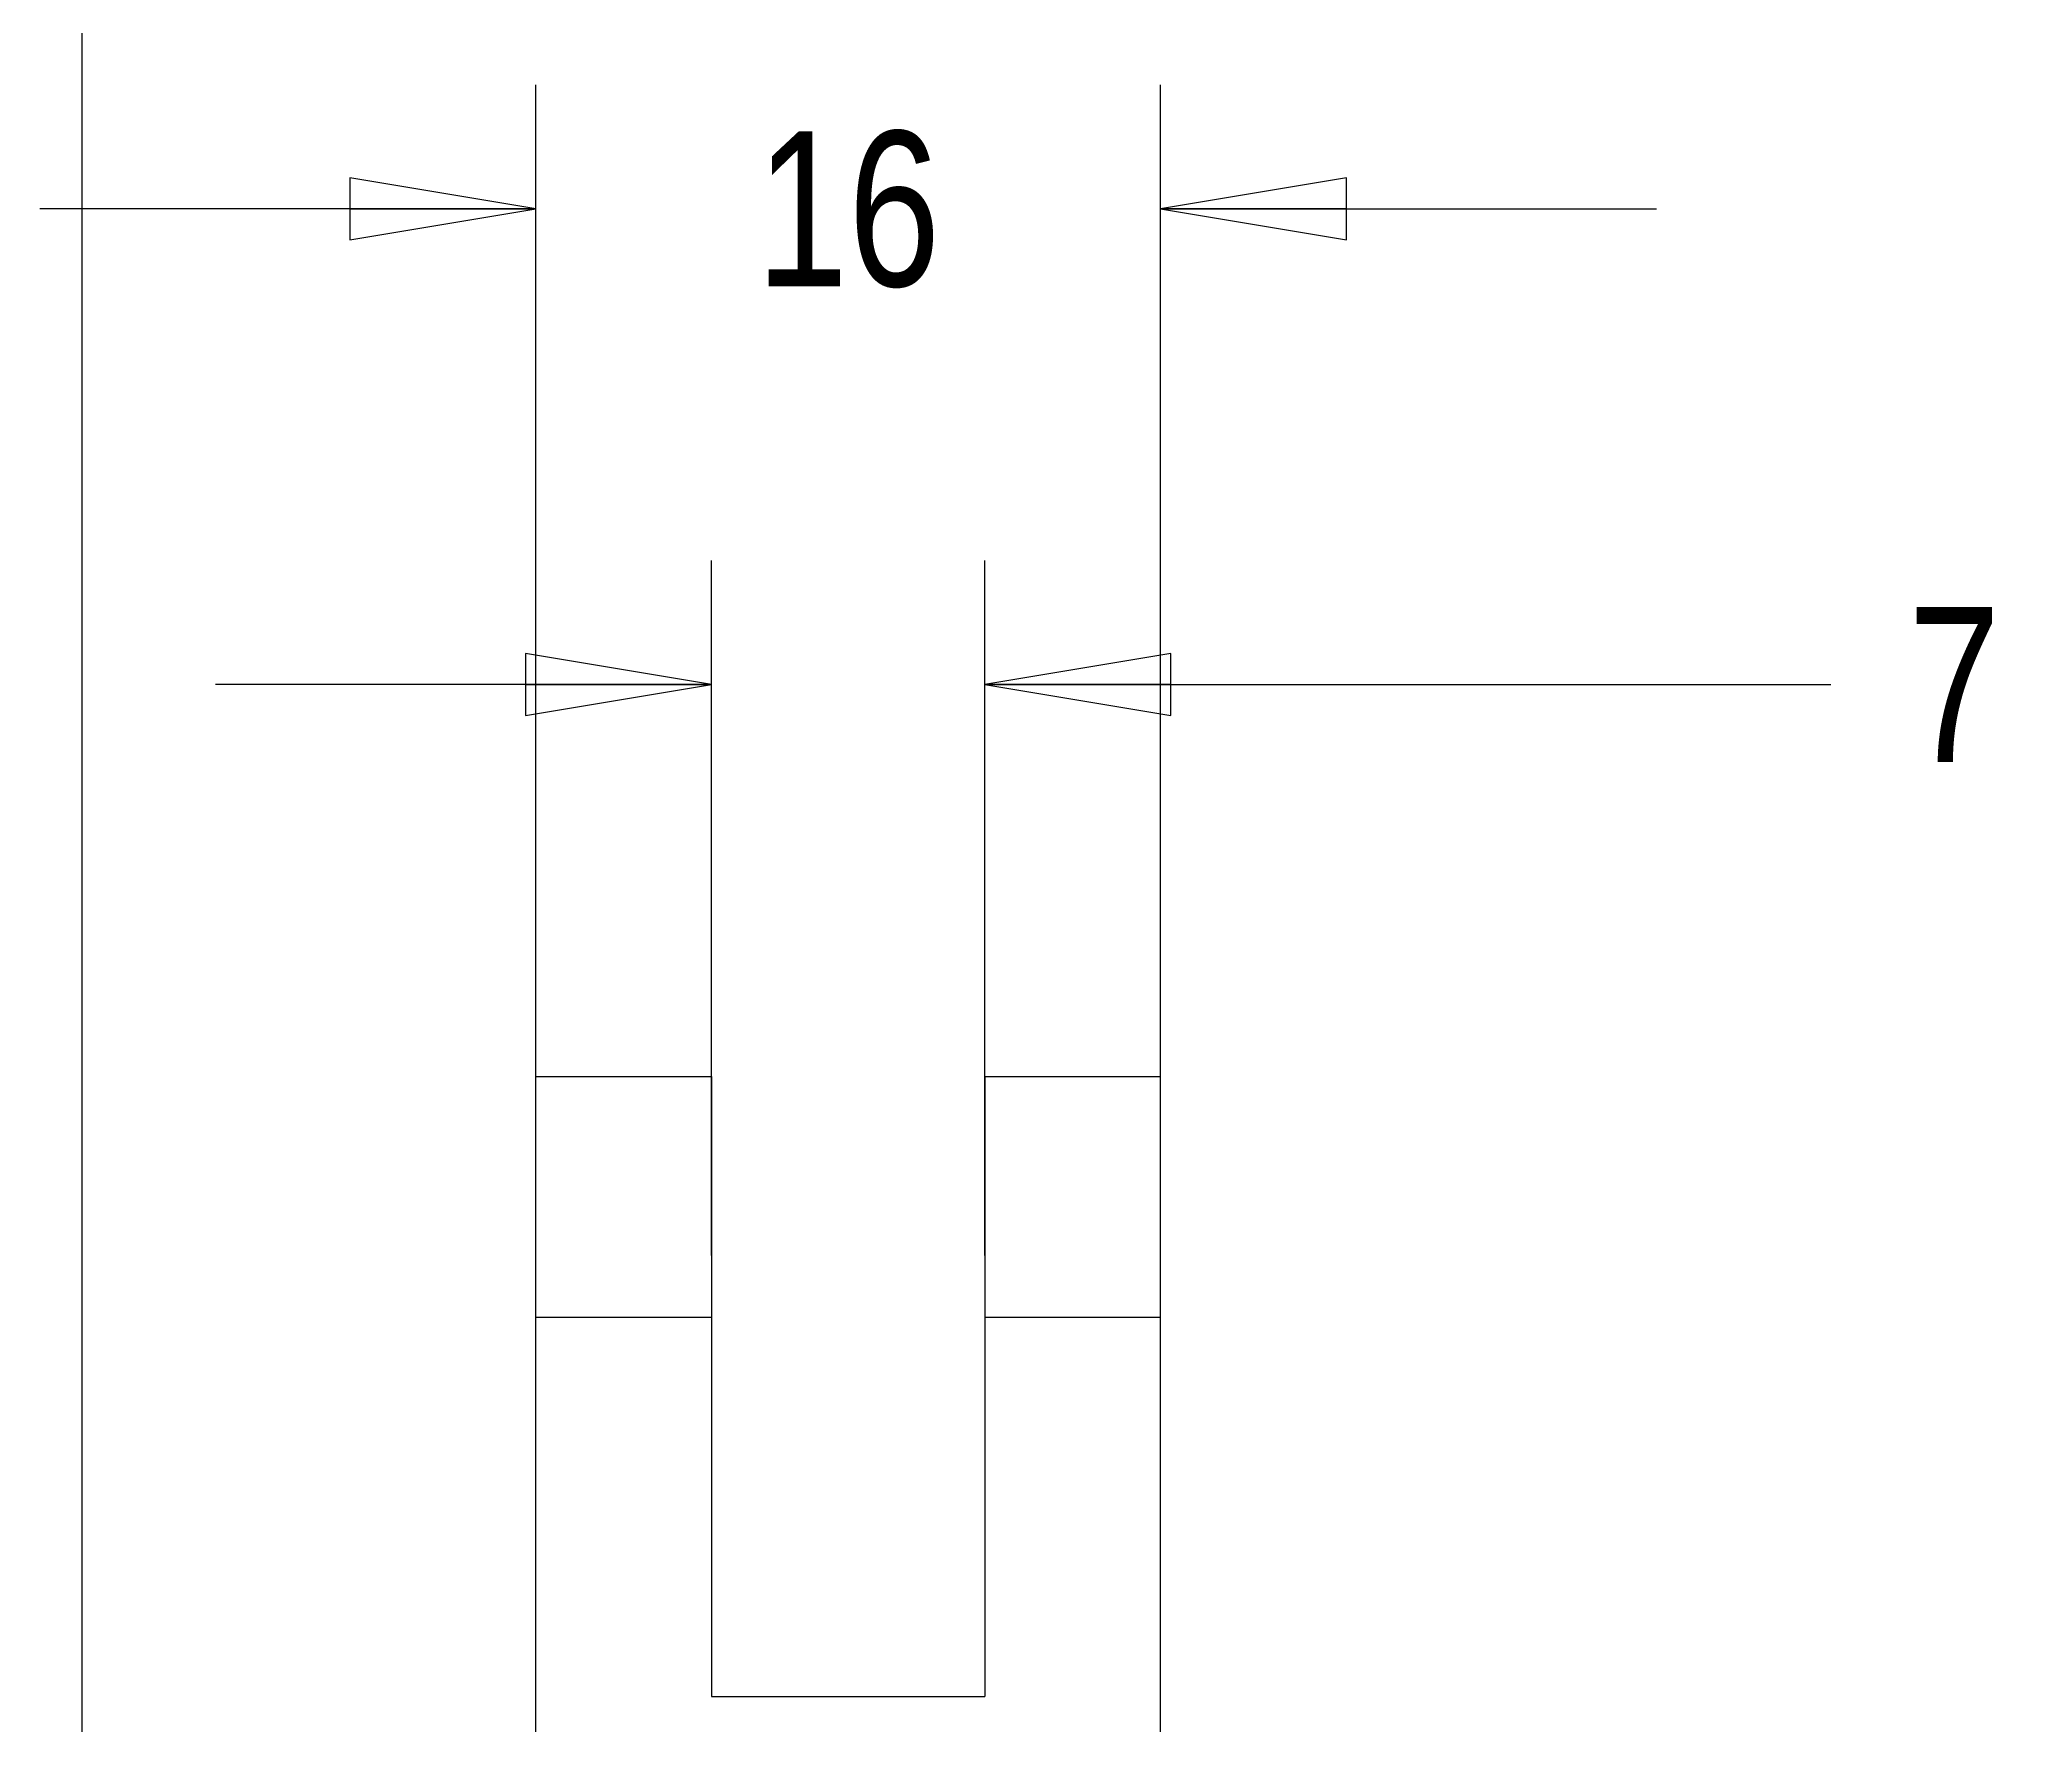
# Model space of a CAD drawing. Header units: millimetres. Extents: x -1 to 297, y 0 to 210.
# Drawn here: x -1.1 to 49.9, y 125.5 to 168.7 of the extents above; entities that cross this region are included whole.
import ezdxf

# ---------------------------------------------------------------- set-up
doc = ezdxf.new("R2010")
doc.units = ezdxf.units.MM
doc.header["$LTSCALE"] = 0.64311
doc.header["$MEASUREMENT"] = 0
doc.layers.get('0').update_dxf_attribs({"linetype": 'CONTINUOUS'})
doc.styles.get("Standard").update_dxf_attribs({"font": 'txt', "width": 0.8})
doc.dimstyles.new('DIMSTYLE_1', dxfattribs={"dimtxt": 0.15625, "dimasz": 0.1875, "dimexe": 0.125, "dimexo": 0.625, "dimgap": 0.078125, "dimtad": 1, "dimzin": 4, "dimtxsty": 'STANDARD', "dimblk": 'CLOSED', "dimblk1": 'CLOSED', "dimblk2": 'CLOSED', "dimcen": 2.5, "dimazin": 1, "dimtfac": 1, "dimtmove": 0, "dimatfit": 3, "dimldrblk": 'CLOSED', "dimtzin": 4})

# ---------------------------------------------------------------- blocks, each defined once
blk = doc.blocks.new('_CLOSED')
at = {"color": 0, "linetype": 'ByBlock'}
for p, q in [((0, 0), (-1, 0.167)), ((-1, 0.167), (-1, -0.167)), ((-1, -0.167), (0, 0)), ((-1, 0), (0, 0))]:
    blk.add_line(p, q, dxfattribs=at)
blk = doc.blocks.new('*D1')
at = {"color": 2, "linetype": 'Continuous', "transparency": 16777216}
for p, q in [((11.612, 137.522), (11.612, 167.507)), ((27.612, 137.522), (27.612, 167.507)), ((11.612, 164.332), (-1.088, 164.332)), ((27.612, 164.332), (40.312, 164.332))]:
    blk.add_line(p, q, dxfattribs=at)
at = {"color": 2, "linetype": 'Continuous', "transparency": 16777216, "xscale": 4.762499999999999, "yscale": 4.762499999999999, "zscale": 4.762499999999999}
blk.add_blockref('_CLOSED', (11.612, 164.332), dxfattribs=at)
at = {"color": 2, "linetype": 'Continuous', "transparency": 16777216, "xscale": 4.762499999999999, "yscale": 4.762499999999999, "zscale": 4.762499999999999, "rotation": 180}
blk.add_blockref('_CLOSED', (27.612, 164.332), dxfattribs=at)
at = {"color": 2, "linetype": 'Continuous', "transparency": 16777216, "insert": (19.612, 166.317), "char_height": 3.9688, "width": 6.35, "attachment_point": 2, "line_spacing_factor": 0.9}
blk.add_mtext('16', dxfattribs=at)
blk = doc.blocks.new('*D7')
at = {"color": 2, "linetype": 'Continuous', "transparency": 16777216}
for p, q in [((16.112, 137.522), (16.112, 155.32)), ((23.112, 137.522), (23.112, 155.32)), ((16.112, 152.145), (3.412, 152.145)), ((23.112, 152.145), (44.775, 152.145))]:
    blk.add_line(p, q, dxfattribs=at)
at = {"color": 2, "linetype": 'Continuous', "transparency": 16777216, "xscale": 4.762499999999999, "yscale": 4.762499999999999, "zscale": 4.762499999999999}
blk.add_blockref('_CLOSED', (16.112, 152.145), dxfattribs=at)
at = {"color": 2, "linetype": 'Continuous', "transparency": 16777216, "xscale": 4.762499999999999, "yscale": 4.762499999999999, "zscale": 4.762499999999999, "rotation": 180}
blk.add_blockref('_CLOSED', (23.112, 152.145), dxfattribs=at)
at = {"color": 2, "linetype": 'Continuous', "transparency": 16777216, "insert": (46.759, 154.13), "char_height": 3.969, "width": 3.175, "attachment_point": 1, "line_spacing_factor": 0.9}
blk.add_mtext('7', dxfattribs=at)

msp = doc.modelspace()

# ---------------------------------------------------------------- linework, layer by layer
at = {"color": 7, "linetype": 'Continuous'}
for p, q in [((0, 0), (0, 210)), ((11.612, 97.107), (11.612, 142.107)), ((11.612, 142.107), (16.112, 142.107)), ((16.112, 142.107), (16.112, 126.233)), ((23.112, 142.107), (23.112, 126.233)), ((23.112, 142.107), (27.612, 142.107)), ((27.612, 113.107), (27.612, 142.107)), ((16.112, 135.934), (11.612, 135.934)), ((27.612, 135.934), (23.112, 135.934)), ((16.112, 126.233), (23.112, 126.233))]:
    msp.add_line(p, q, dxfattribs=at)

# ---------------------------------------------------------------- dimensions: what is measured, and where the dimension line sits
at = {"color": 2, "linetype": 'Continuous'}
for base, p1, p2, picture, middle in [((27.612, 164.332), (11.612, 135.934), (27.612, 135.934), '*D1', (20.009, 164.332)), ((23.112, 152.145), (16.112, 135.934), (23.112, 135.934), '*D7', (48.346, 152.145))]:
    dim = msp.add_linear_dim(base=base, p1=p1, p2=p2, dimstyle='DIMSTYLE_1', dxfattribs=at)
    dim.commit()
    dim.dimension.update_dxf_attribs({"geometry": picture, "text_midpoint": middle, "dimtype": 160})

doc.saveas('drawing.dxf')
